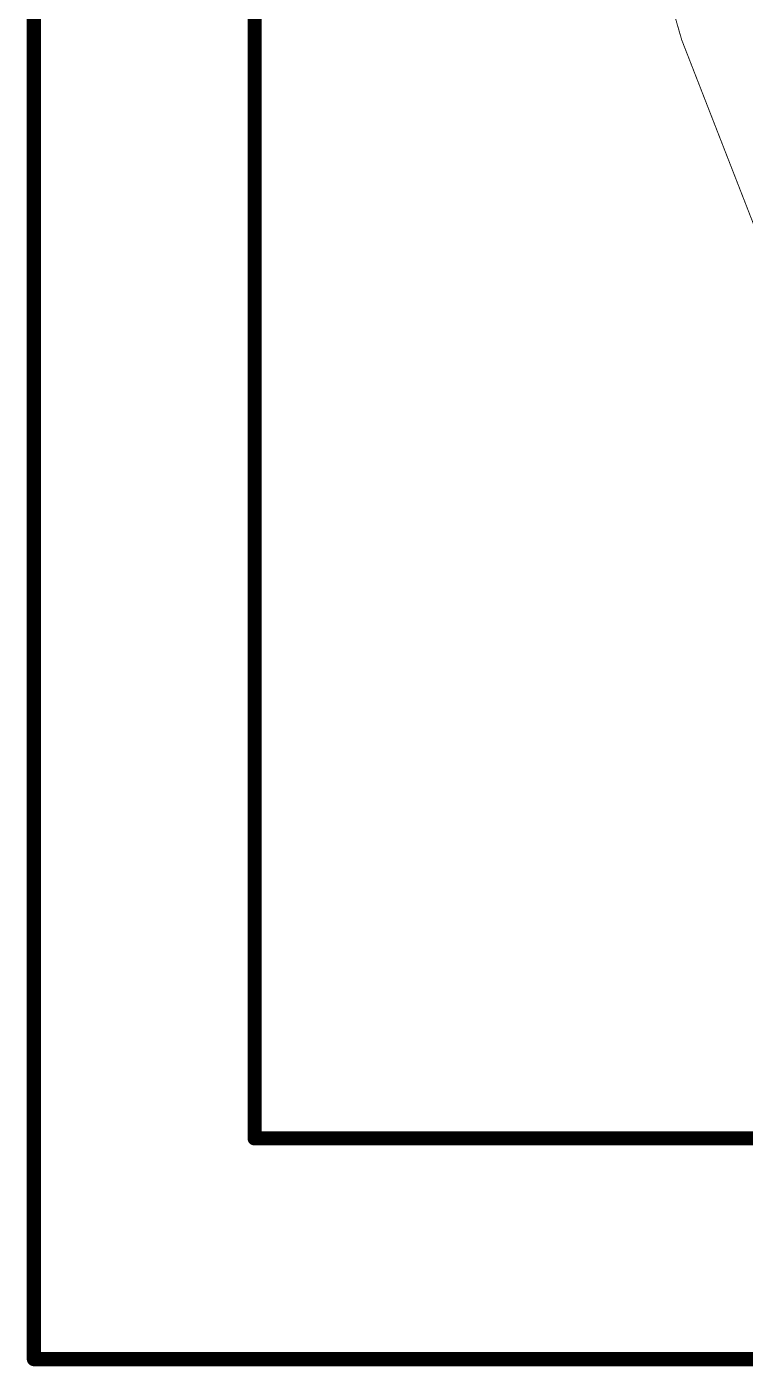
# Model space of a CAD drawing. Extents: x 34.1 to 120.9, y -11.6 to 61.2.
# Drawn here: x 34.09 to 54.75, y -11.63 to 26.9 of the extents above; entities that cross this region are included whole.
import ezdxf

# ---------------------------------------------------------------- set-up
doc = ezdxf.new("R2010")
doc.units = 0
for name, color, linetype in [('1', 22, 'CONTINUOUS'), ('16', 175, 'CONTINUOUS'), ('20', 7, 'CONTINUOUS')]:
    doc.layers.add(name, color=color, linetype=linetype)

msp = doc.modelspace()

# ---------------------------------------------------------------- linework, layer by layer
at = {"layer": '1', "const_width": 0.4064}
for points in [[(34.29, 60.96), (34.29, -11.43)], [(34.29, -11.43), (120.65, -11.43)]]:
    msp.add_lwpolyline(points, dxfattribs=at)
at = {"layer": '1', "const_width": 0.2032}
for points in [[(34.29, -11.3284, 1), (34.29, -11.5316)], [(34.1884, -11.43, 1), (34.3916, -11.43)]]:
    msp.add_lwpolyline(points, format="xyb", dxfattribs=at)
at = {"layer": '16', "const_width": 0.4064}
for points in [[(40.64, 54.61), (40.64, -5.08)], [(40.64, -5.08), (110.49, -5.08)]]:
    msp.add_lwpolyline(points, dxfattribs=at)
at = {"layer": '16', "const_width": 0.2032}
for points in [[(40.64, -4.9784, 1), (40.64, -5.1816)], [(40.5384, -5.08, 1), (40.7416, -5.08)]]:
    msp.add_lwpolyline(points, format="xyb", dxfattribs=at)
at = {"layer": '20', "const_width": 0.0254}
msp.add_lwpolyline([(50.0126, 38.7604, 0.1623), (69.3928, 0)], format="xyb", dxfattribs=at)

doc.saveas('drawing.dxf')
